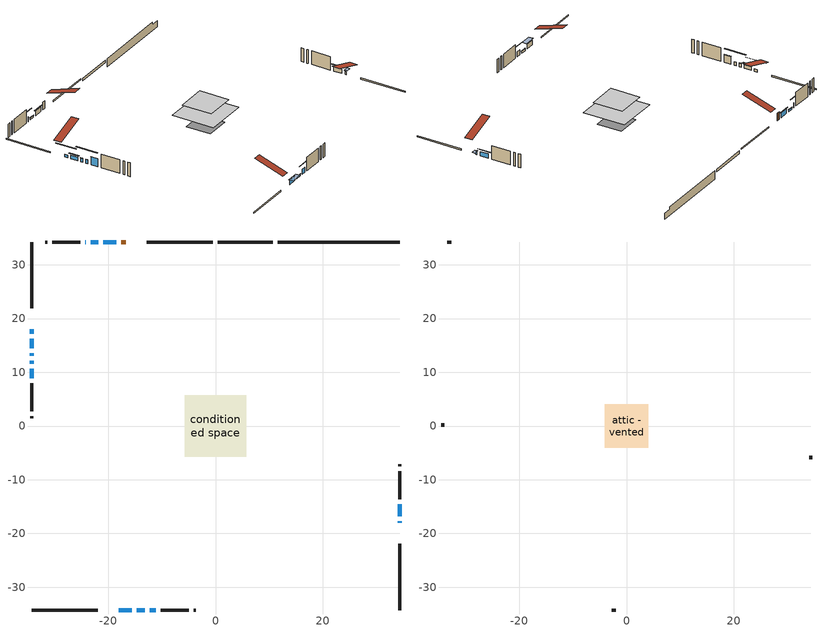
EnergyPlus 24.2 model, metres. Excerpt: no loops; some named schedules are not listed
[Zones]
conditioned space
 floor adiabatic (Floor2 construction): -1.77,-1.77 -1.77,1.77 1.77,1.77 1.77,-1.77 z0.46
 floor adiabatic (AdiabaticFloorConstruction): -5.69,-5.69 -5.69,5.69 5.69,5.69 5.69,-5.69 z1.68
 floor foundation (Slab1 construction): -3.33,-3.33 -3.33,3.33 3.33,3.33 3.33,-3.33 z-1.83
 floor foundation (Slab2 construction): -1.77,-1.77 -1.77,1.77 1.77,1.77 1.77,-1.77 z-0.3
 wall outside (RimJoist1 construction): -0.53,34.25 -12.83,34.25 / -34.25,-34.25 -21.95,-34.25 / -34.25,34.25 -34.25,21.95 / 34.25,-34.25 34.25,-21.95 z0.46:0.76
 wall outside (AdiabaticWallConstruction 1): -16.75,34.25 -17.51,34.25 z0.46:2.49
 wall outside (AdiabaticWallConstruction): 34.25,-18.03 34.25,-17.72 z0.46:1.32; -34.25,18.03 -34.25,17.21 z0.46:1.12; -18.44,34.25 -20.88,34.25 / -18.03,-34.25 -15.59,-34.25 z0.46:1.68; -34.25,16.29 -34.25,14.45 / -34.25,13.53 -34.25,13.07 z0.46:1.43; -21.81,34.25 -23.23,34.25 z0.46:0.92; -14.66,-34.25 -13.14,-34.25 z0.46:0.97; 34.25,-16.79 34.25,-14.55 z0.46:1.58; -24.16,34.25 -24.27,34.25 / -12.21,-34.25 -11.09,-34.25 z0.46:1.78; -34.25,12.14 -34.25,11.63 z0.46:1.48; -34.25,10.7 -34.25,8.87 z0.46:2.57
 wall outside (Wall1 construction): -25.19,34.25 -30.4,34.25 / -10.16,-34.25 -4.95,-34.25 / -34.25,7.94 -34.25,2.73 / 34.25,-13.63 34.25,-8.42 z0.46:4.12
 wall outside (Wall2 construction): -31.33,34.25 -31.69,34.25 / -4.02,-34.25 -3.67,-34.25 / -34.25,1.81 -34.25,1.45 / 34.25,-7.49 34.25,-7.13 z0.46:4.12
 wall foundation (FoundationWall1 construction): 11.54,34.25,-1.83 11.54,34.25,0.46 31.98,34.25,0.46 31.98,34.25,-0.17 34.25,34.25,-0.17 34.25,34.25,-1.83
 wall foundation (FoundationWall2 construction): 10.61,34.25 0.4,34.25 z-0.3:0.46
 window (WindowConstruction 10): 34.25,-18.03 34.25,-17.72 z0.46:1.32
 window (WindowConstruction 5): -34.25,18.03 -34.25,17.21 z0.46:1.12
 window (WindowConstruction 6): -18.44,34.25 -20.88,34.25 z0.46:1.68
 window (WindowConstruction 7): -18.03,-34.25 -15.59,-34.25 z0.46:1.68
 window (WindowConstruction 8): -34.25,16.28 -34.25,14.46 z0.46:1.43
 window (WindowConstruction 9): -34.25,13.53 -34.25,13.07 z0.46:1.43
 window (WindowConstruction 11): -21.81,34.25 -23.23,34.25 z0.46:0.92
 window (WindowConstruction 12): -14.66,-34.25 -13.14,-34.25 z0.46:0.97
 window (WindowConstruction): 34.25,-16.79 34.25,-14.56 z0.46:1.58
 window (WindowConstruction 1): -24.16,34.25 -24.26,34.25 z0.46:1.78
 window (WindowConstruction 2): -12.21,-34.25 -11.09,-34.25 z0.46:1.78
 window (WindowConstruction 3): -34.25,12.14 -34.25,11.63 z0.46:1.47
 window (WindowConstruction 4): -34.25,10.7 -34.25,8.87 z0.46:2.57
 door (Door): -16.75,34.25 -17.51,34.25 z0.46:2.49
 ceiling adiabatic (AdiabaticFloorConstruction): 5.69,-5.69 5.69,5.69 -5.69,5.69 -5.69,-5.69 z1.68
attic - vented
 floor to conditioned space (Floor1 construction Reversed): -4.02,-4.02 -4.02,4.02 4.02,4.02 4.02,-4.02 z4.12
 wall outside (Wall3 construction): -32.62,34.25 -33.32,34.25 / -2.74,-34.25 -2.04,-34.25 / -34.25,0.52 -34.25,-0.18 / 34.25,-6.2 34.25,-5.5 z0.46:4.12
 roof outside (Roof1 construction): -15.82,34.25,4.12 -15.82,26.42,6.73 -13.76,26.42,6.73 -13.76,34.25,4.12; -18.96,-34.25,4.12 -18.96,-26.42,6.73 -21.02,-26.42,6.73 -21.02,-34.25,4.12; -34.25,18.96,4.12 -26.42,18.96,6.73 -26.42,21.02,6.73 -34.25,21.02,4.12; 34.25,-18.96,4.12 26.42,-18.96,6.73 26.42,-21.02,6.73 34.25,-21.02,4.12
shading: 34.25,-17.48 34.25,-18.27 35.47,-18.27 35.47,-17.48 z1.56; -34.25,14.77 -34.25,20.47 -34.4,20.47 -34.4,14.77 z3.56; -21.18,34.25 -18.14,34.25 -18.14,34.37 -21.18,34.37 z1.98; -15.29,-34.25 -18.33,-34.25 -18.33,-35.47 -15.29,-35.47 z1.98; -34.25,14 -34.25,16.74 -34.4,16.74 -34.4,14 z1.89; -34.25,12.98 -34.25,13.62 -34.4,13.62 -34.4,12.98 z1.52; -23.29,34.25 -21.75,34.25 -21.75,34.37 -23.29,34.37 z0.98; -13.08,-34.25 -14.72,-34.25 -14.72,-34.34 -13.08,-34.34 z1.03; 34.25,-13.95 34.25,-17.4 34.43,-17.4 34.43,-13.95 z2.19; -25.79,34.25 -22.64,34.25 -22.64,34.37 -25.79,34.37 z3.3; -9.57,-34.25 -13.73,-34.25 -13.73,-34.37 -9.57,-34.37 z3.3; -34.25,8.89 -34.25,14.88 -34.4,14.88 -34.4,8.89 z4.22; -34.25,8.81 -34.25,10.76 -34.37,10.76 -34.37,8.81 z2.63
[Building]
Building 1: Terrain=Suburbs
[Site:Location]
Sault Ste Marie AP_ON: Latitude {deg}=46.49; Longitude {deg}=-84.51; Time Zone {hr}=-5; Elevation {m}=192; Keep Site Location Information=Yes
[Site:GroundTemperature:Shallow]
0.840846, -1.16074, -1.32103, -0.371179, 3.44196, 7.23733, 10.5277, 12.6121, 12.7892, 11.0939, 7.8874, 4.20846
[Site:WaterMainsTemperature]
Calculation Method=Schedule; Temperature Schedule=mains temperature schedule
[Material] Roughness=Rough; Thermal Absorptance=0.9
Name | Thickness {m} | Conductivity {W/m-K} | Density {kg/m3} | Specific Heat {J/kg-K} | Solar Absorptance | Visible Absorptance
asphalt or fiberglass shingles | 0.00635 | 0.162714 | 1121.4 | 1465.45 | 0.95 | 0.95
ceiling loosefill ins | 0.0846667 | 0.0480833 | 16.02 | 1046.75 | 0.7 | 0.7
ceiling stud and cavity | 0.1397 | 0.135851 | 65.682 | 1177.47 | 0.7 | 0.7
concrete 4.0 in. | 0.1016 | 1.803125 | 2242.8 | 837.4 | 0.7 | 0.7
concrete 8.0 in. | 0.2032 | 1.803125 | 2242.8 | 837.4 | 0.7 | 0.7
door material | 0.04445 | 0.053851 | 512.64 | 1214.23 | 0.7 | 0.7
exterior vertical ins | 0.00166251 | 0.029427 | 32.04 | 1214.23 | 0.7 | 0.7
exterior vertical ins 1 | 0.000518347 | 0.029427 | 32.04 | 1214.23 | 0.7 | 0.7
floor covering | 0.0127 | 9.015625 | 54.468 | 1339.84 | 0.6 | 0.6
floor covering 1 | 0.0127 | 0.0433444 | 54.468 | 1339.84 | 0.6 | 0.6
floor rigid ins; wall rigid ins 1 | 0.512978 | 0.029427 | 32.04 | 1214.23 | 0.7 | 0.7
floor stud and cavity | 0.0889 | 0.294904 | 50.32683 | 1063.81 | 0.7 | 0.7
floor stud and cavity 1 | 0.1397 | 1.75129 | 37.0049 | 1207.88 | 0.7 | 0.7
furniture material conditioned space 1 | 0.1524 | 0.115458 | 640.8 | 1214.23 | 0.6 | 0.6
gypsum board | 0.0127 | 0.160291 | 801 | 837.4 | 0.6 | 0.6
gypsum board 1 | 0.0127 | 0.160291 | 801 | 837.4 | 0.7 | 0.7
osb sheathing 0.5 in. | 0.0127 | 0.115458 | 512.64 | 1214.23 | 0.7 | 0.7
osb sheathing 0.75 in. | 0.01905 | 0.115458 | 512.64 | 1214.23 | 0.7 | 0.7
osb sheathing 2.0 in. | 0.0508 | 0.115458 | 512.64 | 1214.23 | 0.7 | 0.7
rim joist rigid ins; wall rigid ins | 0.051816 | 0.029427 | 32.04 | 1214.23 | 0.7 | 0.7
rim joist stud and cavity | 0.0508 | 0.0947206 | 125.044 | 1163.47 | 0.6 | 0.6
wall stud and cavity | 0.1397 | 0.283359 | 139.0536 | 1170.24 | 0.7 | 0.7
wall stud and cavity 1 | 0.1397 | 0.118593 | 139.0536 | 1170.24 | 0.7 | 0.7
wall stud and cavity 2 | 0.0889 | 6.1454 | 50.32683 | 1063.81 | 0.6 | 0.6
wall stud and cavity 3 | 0.0889 | 0.380278 | 52.3479 | 1209.89 | 0.7 | 0.7
wall stud and cavity 4 | 0.0889 | 0.391764 | 83.0341 | 1211.67 | 0.7 | 0.7
wood siding | 0.0254 | 0.102417 | 544.68 | 1172.36 | 0.25 | 0.25
wood siding 1 | 0.00254 | 0.102417 | 544.68 | 1172.36 | 0.25 | 0.25
wood siding 2; wood siding 3; wood siding 4 | 0.0254 | 0.102417 | 544.68 | 1172.36 | 0.7 | 0.7
[WindowMaterial:SimpleGlazingSystem]
Name | U-Factor {W/m2-K} | Solar Heat Gain Coefficient
WindowMaterial | 2.174674 | 0.61
WindowMaterial 1 | 2.90032 | 0.04
WindowMaterial 10 | 2.70216 | 0.36
WindowMaterial 11 | 4.69457 | 0.52
WindowMaterial 2 | 2.43529 | 0.49
WindowMaterial 3 | 2.34899 | 0.56
WindowMaterial 4 | 2.28937 | 0.56
WindowMaterial 5 | 2.58974 | 0.43
WindowMaterial 6 | 2.36602 | 0.53
WindowMaterial 7 | 2.239971 | 0.57
WindowMaterial 8 | 2.63062 | 0.4
WindowMaterial 9 | 2.81515 | 0.48
[Construction]
AdiabaticFloorConstruction: floor stud and cavity 1, floor rigid ins, osb sheathing 0.75 in., floor covering 1
AdiabaticWallConstruction: wood siding 3, wall rigid ins 1, wall stud and cavity 3, gypsum board
AdiabaticWallConstruction 1: wood siding 4, wall rigid ins 1, wall stud and cavity 3, gypsum board
Door: door material
Floor1 construction Reversed: gypsum board, ceiling stud and cavity, ceiling loosefill ins
Floor2 construction: floor stud and cavity, floor covering
FoundationWall1 construction: concrete 8.0 in.
FoundationWall2 construction: concrete 8.0 in., gypsum board 1
furniture construction conditioned space 1: furniture material conditioned space 1
PartitionWallConstruction: gypsum board, wall stud and cavity 4, gypsum board
RimJoist1 construction: wood siding 2, rim joist rigid ins, osb sheathing 2.0 in., rim joist stud and cavity
Roof1 construction: asphalt or fiberglass shingles
Slab1 construction; Slab2 construction: concrete 4.0 in.
Wall1 construction: wood siding, wall rigid ins, osb sheathing 0.5 in., wall stud and cavity, gypsum board
Wall2 construction: wood siding, osb sheathing 0.5 in., wall stud and cavity 1, gypsum board
Wall3 construction: wood siding 1, wall stud and cavity 2
WindowConstruction: WindowMaterial
WindowConstruction 1: WindowMaterial 1
WindowConstruction 10: WindowMaterial 9
WindowConstruction 11: WindowMaterial 10
WindowConstruction 12: WindowMaterial 11
WindowConstruction 2: WindowMaterial 2
WindowConstruction 3: WindowMaterial 3
WindowConstruction 4: WindowMaterial 4
WindowConstruction 5: WindowMaterial 5
WindowConstruction 6; WindowConstruction 7: WindowMaterial 6
WindowConstruction 8: WindowMaterial 7
WindowConstruction 9: WindowMaterial 8
[Zone] Multiplier=1; Part of Total Floor Area=Yes
Name | Volume {m3}
attic - vented | 27.4351
conditioned space | 446.1
[Space]
Name | Zone | Volume {m3}
attic - vented 1 | attic - vented | 27.4351
conditioned space 1 | conditioned space | 446.1
[ZoneInfiltration:EffectiveLeakageArea]
infil attic - vented 1: Zone or Space=attic - vented 1; Schedule=Always On Discrete; Effective Air Leakage Area {cm2}=2545.97; Stack Coefficient=0.000435957; Wind Coefficient=1.41072e-05
[ZoneMixing]
whole house fan mix: Zone or Space=attic - vented; Schedule=Always On Continuous; Design Flow Rate Calculation Method=Flow/Zone; Design Flow Rate {m3/s}=0; Source Zone or Space=conditioned space
[SurfaceProperty:ExposedFoundationPerimeter] Exposed Perimeter Calculation Method=TotalExposedPerimeter
Name | Total Exposed Perimeter {m}
Slab1 | 22.708
Slab2 | 10.211
[InternalMass] Zone or ZoneList=conditioned space; Space or SpaceList=conditioned space 1
Name | Construction | Surface Area {m2}
furniture mass conditioned space 1 | furniture construction conditioned space 1 | 79.5255
partition wall mass | PartitionWallConstruction | 186.287
[Lights]
interior lighting: Zone or ZoneList or Space or SpaceList=conditioned space 1; Schedule=interior lighting schedule; Design Level Calculation Method=LightingLevel; Lighting Level {W}=343.2; Return Air Fraction=0; Fraction Radiant=0.6; Fraction Visible=0.2; Fraction Replaceable=1
[People]
occupants: Zone or ZoneList or Space or SpaceList=conditioned space 1; Number of People Schedule=occupants schedule; Number of People Calculation Method=People; Number of People=3; Fraction Radiant=0.314171; Sensible Heat Fraction=0.56303; Activity Level Schedule=occupants activity schedule; Carbon Dioxide Generation Rate {m3/s-W}=0; Enable ASHRAE 55 Comfort Warnings=No; Mean Radiant Temperature Calculation Type=EnclosureAveraged
[ElectricEquipment] Zone or ZoneList or Space or SpaceList=conditioned space 1; Design Level Calculation Method=EquipmentLevel
Name | Schedule | Design Level {W} | Fraction Latent | Fraction Radiant | Fraction Lost
clothes dryer | clothes dryer schedule | 140.772 | 0.015 | 0.081 | 0.85
clothes washer | clothes washer schedule | 32.1985 | 0.03 | 0.162 | 0.7
cooking range | cooking range schedule | 215.147 | 0.08 | 0.432 | 0.2
dishwasher | dishwasher schedule | 66.8632 | 0.3 | 0.18 | 0.4
fridge | fridge schedule | 72.9452 | 0 | 0.6 | 0
mech vent bath fan 0 | mech vent bath fan 0 schedule | 50.2 | 0 | 0 | 1
mech vent house fan | mech vent house fan schedule | 0 | 0 | 0 | 1
mech vent house fan cfis | mech vent house fan cfis schedule | 0 | 0 | 0 | 0
misc plug loads | misc plug loads schedule | 494.7 | 0.045 | 0.513 | 0.1
whole house fan | Always On Discrete | 0 | 0 | 0 | 1
[OtherEquipment] Zone or ZoneList or Space or SpaceList=conditioned space 1; Design Level Calculation Method=EquipmentLevel
Name | Fuel Type | Schedule | Design Level {W} | Fraction Latent | Fraction Radiant | Fraction Lost
clothes dryer 1 | Electricity | clothes dryer schedule | 0 | 0.015 | 0.081 | 0.85
cooking range 1 | Electricity | cooking range schedule | 0 | 0.08 | 0.432 | 0.2
general water use latent | None | general water use schedule | 62.594 | 1 | 0 | 0
general water use sensible | None | general water use schedule | -61.6891 | 0 | 0.6 | 0
mech vent house fan latent load | None | Always On Discrete | 0 | 1 | 0 | 0
mech vent house fan sensible load | None | Always On Discrete | 0 | 0 | 0 | 0
water heater energy adjustment1 | NaturalGas | Always On Discrete | 0.01 | 0 | 0 | 1
[ZoneInfiltration:DesignFlowRate] Zone or ZoneList or Space or SpaceList=conditioned space 1; Schedule=Always On Discrete; Design Flow Rate Calculation Method=Flow/Zone; Design Flow Rate {m3/s}=0
infil flow; natural vent flow; whole house fan flow
[Foundation:Kiva] Initial Indoor Air Temperature {C}=21.1111; Wall Depth Below Slab {m}=0.2032; Custom Block Z Position 1 {m}=0
Name | Wall Height Above Grade {m} | Custom Block Material Name 1 | Custom Block Depth 1 {m} | Custom Block X Position 1 {m}
Foundation Kiva 1 | 0.460004 | exterior vertical ins | 2.28999 | 0.2032
Foundation Kiva 2 | 0.459974 | exterior vertical ins 1 | 0.759988 | 0.2159
[Foundation:Kiva:Settings]
Soil Conductivity {W/m-K}=0.849921; Soil Density {kg/m3}=1842.3; Soil Specific Heat {J/kg-K}=418.7; Ground Solar Absorptivity=0.9; Ground Thermal Absorptivity=0.9; Ground Surface Roughness {m}=0.03; Far-Field Width {m}=40; Deep-Ground Boundary Condition=ZeroFlux; Deep-Ground Depth {m}=40; Minimum Cell Dimension {m}=0.2; Maximum Cell Growth Coefficient=3; Simulation Timestep=Timestep
[Exterior:Lights]
exterior lighting: Schedule=exterior lighting schedule; Design Level {W}=75.6
[Schedule:Constant]
Name | Hourly Value
Always On Continuous; mech vent house fan schedule; mech vent house fan cfis schedule; Always On Discrete | 1
occupants activity schedule | 117.228
fridge schedule | 0
[Schedule:Week:Daily]
interior lighting schedule Week Rule - Jan1-Jan27: interior lighting schedule day, interior lighting schedule day, interior lighting schedule day, interior lighting schedule day, interior lighting schedule day, interior lighting schedule day, interior lighting schedule day, interior lighting schedule default day, interior lighting schedule default day, interior lighting schedule default day, interior lighting schedule default day, interior lighting schedule default day
interior lighting schedule Week Rule - Jan28-Feb3: interior lighting schedule day, interior lighting schedule day, interior lighting schedule day, interior lighting schedule day, interior lighting schedule day 1, interior lighting schedule day 1, interior lighting schedule day 1, interior lighting schedule default day, interior lighting schedule default day, interior lighting schedule default day, interior lighting schedule default day, interior lighting schedule default day
interior lighting schedule Week Rule - Feb4-Feb24: interior lighting schedule day 1, interior lighting schedule day 1, interior lighting schedule day 1, interior lighting schedule day 1, interior lighting schedule day 1, interior lighting schedule day 1, interior lighting schedule day 1, interior lighting schedule default day, interior lighting schedule default day, interior lighting schedule default day, interior lighting schedule default day, interior lighting schedule default day
interior lighting schedule Week Rule - Feb25-Mar3: interior lighting schedule day 1, interior lighting schedule day 1, interior lighting schedule day 1, interior lighting schedule day 1, interior lighting schedule day 2, interior lighting schedule day 2, interior lighting schedule day 2, interior lighting schedule default day, interior lighting schedule default day, interior lighting schedule default day, interior lighting schedule default day, interior lighting schedule default day
interior lighting schedule Week Rule - Mar4-Mar31: interior lighting schedule day 2, interior lighting schedule day 2, interior lighting schedule day 2, interior lighting schedule day 2, interior lighting schedule day 2, interior lighting schedule day 2, interior lighting schedule day 2, interior lighting schedule default day, interior lighting schedule default day, interior lighting schedule default day, interior lighting schedule default day, interior lighting schedule default day
interior lighting schedule Week Rule - Apr1-Apr28: interior lighting schedule day 3, interior lighting schedule day 3, interior lighting schedule day 3, interior lighting schedule day 3, interior lighting schedule day 3, interior lighting schedule day 3, interior lighting schedule day 3, interior lighting schedule default day, interior lighting schedule default day, interior lighting schedule default day, interior lighting schedule default day, interior lighting schedule default day
interior lighting schedule Week Rule - Apr29-May5: interior lighting schedule day 3, interior lighting schedule day 3, interior lighting schedule day 4, interior lighting schedule day 4, interior lighting schedule day 4, interior lighting schedule day 4, interior lighting schedule day 4, interior lighting schedule default day, interior lighting schedule default day, interior lighting schedule default day, interior lighting schedule default day, interior lighting schedule default day
interior lighting schedule Week Rule - May6-May26: interior lighting schedule day 4, interior lighting schedule day 4, interior lighting schedule day 4, interior lighting schedule day 4, interior lighting schedule day 4, interior lighting schedule day 4, interior lighting schedule day 4, interior lighting schedule default day, interior lighting schedule default day, interior lighting schedule default day, interior lighting schedule default day, interior lighting schedule default day
interior lighting schedule Week Rule - May27-Jun2: interior lighting schedule day 4, interior lighting schedule day 4, interior lighting schedule day 4, interior lighting schedule day 4, interior lighting schedule day 4, interior lighting schedule day 5, interior lighting schedule day 5, interior lighting schedule default day, interior lighting schedule default day, interior lighting schedule default day, interior lighting schedule default day, interior lighting schedule default day
interior lighting schedule Week Rule - Jun3-Jun30: interior lighting schedule day 5, interior lighting schedule day 5, interior lighting schedule day 5, interior lighting schedule day 5, interior lighting schedule day 5, interior lighting schedule day 5, interior lighting schedule day 5, interior lighting schedule default day, interior lighting schedule default day, interior lighting schedule default day, interior lighting schedule default day, interior lighting schedule default day
interior lighting schedule Week Rule - Jul1-Jul28: interior lighting schedule day 6, interior lighting schedule day 6, interior lighting schedule day 6, interior lighting schedule day 6, interior lighting schedule day 6, interior lighting schedule day 6, interior lighting schedule day 6, interior lighting schedule default day, interior lighting schedule default day, interior lighting schedule default day, interior lighting schedule default day, interior lighting schedule default day
interior lighting schedule Week Rule - Jul29-Aug4: interior lighting schedule day 6, interior lighting schedule day 6, interior lighting schedule day 6, interior lighting schedule day 7, interior lighting schedule day 7, interior lighting schedule day 7, interior lighting schedule day 7, interior lighting schedule default day, interior lighting schedule default day, interior lighting schedule default day, interior lighting schedule default day, interior lighting schedule default day
interior lighting schedule Week Rule - Aug5-Aug25: interior lighting schedule day 7, interior lighting schedule day 7, interior lighting schedule day 7, interior lighting schedule day 7, interior lighting schedule day 7, interior lighting schedule day 7, interior lighting schedule day 7, interior lighting schedule default day, interior lighting schedule default day, interior lighting schedule default day, interior lighting schedule default day, interior lighting schedule default day
interior lighting schedule Week Rule - Aug26-Sep1: interior lighting schedule day 7, interior lighting schedule day 7, interior lighting schedule day 7, interior lighting schedule day 7, interior lighting schedule day 7, interior lighting schedule day 7, interior lighting schedule day 8, interior lighting schedule default day, interior lighting schedule default day, interior lighting schedule default day, interior lighting schedule default day, interior lighting schedule default day
interior lighting schedule Week Rule - Sep2-Sep29: interior lighting schedule day 8, interior lighting schedule day 8, interior lighting schedule day 8, interior lighting schedule day 8, interior lighting schedule day 8, interior lighting schedule day 8, interior lighting schedule day 8, interior lighting schedule default day, interior lighting schedule default day, interior lighting schedule default day, interior lighting schedule default day, interior lighting schedule default day
interior lighting schedule Week Rule - Sep30-Oct6: interior lighting schedule day 8, interior lighting schedule day 9, interior lighting schedule day 9, interior lighting schedule day 9, interior lighting schedule day 9, interior lighting schedule day 9, interior lighting schedule day 9, interior lighting schedule default day, interior lighting schedule default day, interior lighting schedule default day, interior lighting schedule default day, interior lighting schedule default day
interior lighting schedule Week Rule - Oct7-Oct27: interior lighting schedule day 9, interior lighting schedule day 9, interior lighting schedule day 9, interior lighting schedule day 9, interior lighting schedule day 9, interior lighting schedule day 9, interior lighting schedule day 9, interior lighting schedule default day, interior lighting schedule default day, interior lighting schedule default day, interior lighting schedule default day, interior lighting schedule default day
interior lighting schedule Week Rule - Oct28-Nov3: interior lighting schedule day 9, interior lighting schedule day 9, interior lighting schedule day 9, interior lighting schedule day 9, interior lighting schedule day 10, interior lighting schedule day 10, interior lighting schedule day 10, interior lighting schedule default day, interior lighting schedule default day, interior lighting schedule default day, interior lighting schedule default day, interior lighting schedule default day
interior lighting schedule Week Rule - Nov4-Nov24: interior lighting schedule day 10, interior lighting schedule day 10, interior lighting schedule day 10, interior lighting schedule day 10, interior lighting schedule day 10, interior lighting schedule day 10, interior lighting schedule day 10, interior lighting schedule default day, interior lighting schedule default day, interior lighting schedule default day, interior lighting schedule default day, interior lighting schedule default day
interior lighting schedule Week Rule - Nov25-Dec1: interior lighting schedule day 10, interior lighting schedule day 10, interior lighting schedule day 10, interior lighting schedule day 10, interior lighting schedule day 10, interior lighting schedule day 10, interior lighting schedule day 11, interior lighting schedule default day, interior lighting schedule default day, interior lighting schedule default day, interior lighting schedule default day, interior lighting schedule default day
interior lighting schedule Week Rule - Dec2-Dec31: interior lighting schedule day 11, interior lighting schedule day 11, interior lighting schedule day 11, interior lighting schedule day 11, interior lighting schedule day 11, interior lighting schedule day 11, interior lighting schedule day 11, interior lighting schedule default day, interior lighting schedule default day, interior lighting schedule default day, interior lighting schedule default day, interior lighting schedule default day
occupants schedule Week Rule - Jan1-Dec31: occupants schedule day, occupants schedule day, occupants schedule day, occupants schedule day, occupants schedule day, occupants schedule day, occupants schedule day, occupants schedule default day, occupants schedule default day, occupants schedule default day, occupants schedule default day, occupants schedule default day
clothes dryer schedule Week Rule - Jan1-Dec31: clothes dryer schedule day, clothes dryer schedule day, clothes dryer schedule day, clothes dryer schedule day, clothes dryer schedule day, clothes dryer schedule day, clothes dryer schedule day, clothes dryer schedule default day, clothes dryer schedule default day, clothes dryer schedule default day, clothes dryer schedule default day, clothes dryer schedule default day
clothes washer schedule Week Rule - Jan1-Dec31: clothes washer schedule day, clothes washer schedule day, clothes washer schedule day, clothes washer schedule day, clothes washer schedule day, clothes washer schedule day, clothes washer schedule day, clothes washer schedule default day, clothes washer schedule default day, clothes washer schedule default day, clothes washer schedule default day, clothes washer schedule default day
cooking range schedule Week Rule - Jan1-Dec31: cooking range schedule day, cooking range schedule day, cooking range schedule day, cooking range schedule day, cooking range schedule day, cooking range schedule day, cooking range schedule day, cooking range schedule default day, cooking range schedule default day, cooking range schedule default day, cooking range schedule default day, cooking range schedule default day
dishwasher schedule Week Rule - Jan1-Dec31: dishwasher schedule day, dishwasher schedule day, dishwasher schedule day, dishwasher schedule day, dishwasher schedule day, dishwasher schedule day, dishwasher schedule day, dishwasher schedule default day, dishwasher schedule default day, dishwasher schedule default day, dishwasher schedule default day, dishwasher schedule default day
mech vent bath fan 0 schedule Week Rule - Jan1-Dec31: mech vent bath fan 0 schedule day, mech vent bath fan 0 schedule day, mech vent bath fan 0 schedule day, mech vent bath fan 0 schedule day, mech vent bath fan 0 schedule day, mech vent bath fan 0 schedule day, mech vent bath fan 0 schedule day, mech vent bath fan 0 schedule default day, mech vent bath fan 0 schedule default day, mech vent bath fan 0 schedule default day, mech vent bath fan 0 schedule default day, mech vent bath fan 0 schedule default day
misc plug loads schedule Week Rule - Jan1-Dec31: misc plug loads schedule day, misc plug loads schedule day, misc plug loads schedule day, misc plug loads schedule day, misc plug loads schedule day, misc plug loads schedule day, misc plug loads schedule day, misc plug loads schedule default day, misc plug loads schedule default day, misc plug loads schedule default day, misc plug loads schedule default day, misc plug loads schedule default day
general water use schedule Week Rule - Jan1-Dec31: general water use schedule day, general water use schedule day, general water use schedule day, general water use schedule day, general water use schedule day, general water use schedule day, general water use schedule day, general water use schedule default day, general water use schedule default day, general water use schedule default day, general water use schedule default day, general water use schedule default day
exterior lighting schedule Week Rule - Jan1-Jan27: exterior lighting schedule day, exterior lighting schedule day, exterior lighting schedule day, exterior lighting schedule day, exterior lighting schedule day, exterior lighting schedule day, exterior lighting schedule day, exterior lighting schedule default day, exterior lighting schedule default day, exterior lighting schedule default day, exterior lighting schedule default day, exterior lighting schedule default day
exterior lighting schedule Week Rule - Jan28-Feb3: exterior lighting schedule day, exterior lighting schedule day, exterior lighting schedule day, exterior lighting schedule day, exterior lighting schedule day 1, exterior lighting schedule day 1, exterior lighting schedule day 1, exterior lighting schedule default day, exterior lighting schedule default day, exterior lighting schedule default day, exterior lighting schedule default day, exterior lighting schedule default day
exterior lighting schedule Week Rule - Feb4-Feb24: exterior lighting schedule day 1, exterior lighting schedule day 1, exterior lighting schedule day 1, exterior lighting schedule day 1, exterior lighting schedule day 1, exterior lighting schedule day 1, exterior lighting schedule day 1, exterior lighting schedule default day, exterior lighting schedule default day, exterior lighting schedule default day, exterior lighting schedule default day, exterior lighting schedule default day
exterior lighting schedule Week Rule - Feb25-Mar3: exterior lighting schedule day 1, exterior lighting schedule day 1, exterior lighting schedule day 1, exterior lighting schedule day 1, exterior lighting schedule day 2, exterior lighting schedule day 2, exterior lighting schedule day 2, exterior lighting schedule default day, exterior lighting schedule default day, exterior lighting schedule default day, exterior lighting schedule default day, exterior lighting schedule default day
exterior lighting schedule Week Rule - Mar4-Mar31: exterior lighting schedule day 2, exterior lighting schedule day 2, exterior lighting schedule day 2, exterior lighting schedule day 2, exterior lighting schedule day 2, exterior lighting schedule day 2, exterior lighting schedule day 2, exterior lighting schedule default day, exterior lighting schedule default day, exterior lighting schedule default day, exterior lighting schedule default day, exterior lighting schedule default day
exterior lighting schedule Week Rule - Apr1-Apr28: exterior lighting schedule day 3, exterior lighting schedule day 3, exterior lighting schedule day 3, exterior lighting schedule day 3, exterior lighting schedule day 3, exterior lighting schedule day 3, exterior lighting schedule day 3, exterior lighting schedule default day, exterior lighting schedule default day, exterior lighting schedule default day, exterior lighting schedule default day, exterior lighting schedule default day
exterior lighting schedule Week Rule - Apr29-May5: exterior lighting schedule day 3, exterior lighting schedule day 3, exterior lighting schedule day 4, exterior lighting schedule day 4, exterior lighting schedule day 4, exterior lighting schedule day 4, exterior lighting schedule day 4, exterior lighting schedule default day, exterior lighting schedule default day, exterior lighting schedule default day, exterior lighting schedule default day, exterior lighting schedule default day
exterior lighting schedule Week Rule - May6-May26: exterior lighting schedule day 4, exterior lighting schedule day 4, exterior lighting schedule day 4, exterior lighting schedule day 4, exterior lighting schedule day 4, exterior lighting schedule day 4, exterior lighting schedule day 4, exterior lighting schedule default day, exterior lighting schedule default day, exterior lighting schedule default day, exterior lighting schedule default day, exterior lighting schedule default day
exterior lighting schedule Week Rule - May27-Jun2: exterior lighting schedule day 4, exterior lighting schedule day 4, exterior lighting schedule day 4, exterior lighting schedule day 4, exterior lighting schedule day 4, exterior lighting schedule day 5, exterior lighting schedule day 5, exterior lighting schedule default day, exterior lighting schedule default day, exterior lighting schedule default day, exterior lighting schedule default day, exterior lighting schedule default day
exterior lighting schedule Week Rule - Jun3-Jun30: exterior lighting schedule day 5, exterior lighting schedule day 5, exterior lighting schedule day 5, exterior lighting schedule day 5, exterior lighting schedule day 5, exterior lighting schedule day 5, exterior lighting schedule day 5, exterior lighting schedule default day, exterior lighting schedule default day, exterior lighting schedule default day, exterior lighting schedule default day, exterior lighting schedule default day
exterior lighting schedule Week Rule - Jul1-Jul28: exterior lighting schedule day 6, exterior lighting schedule day 6, exterior lighting schedule day 6, exterior lighting schedule day 6, exterior lighting schedule day 6, exterior lighting schedule day 6, exterior lighting schedule day 6, exterior lighting schedule default day, exterior lighting schedule default day, exterior lighting schedule default day, exterior lighting schedule default day, exterior lighting schedule default day
exterior lighting schedule Week Rule - Jul29-Aug4: exterior lighting schedule day 6, exterior lighting schedule day 6, exterior lighting schedule day 6, exterior lighting schedule day 7, exterior lighting schedule day 7, exterior lighting schedule day 7, exterior lighting schedule day 7, exterior lighting schedule default day, exterior lighting schedule default day, exterior lighting schedule default day, exterior lighting schedule default day, exterior lighting schedule default day
exterior lighting schedule Week Rule - Aug5-Aug25: exterior lighting schedule day 7, exterior lighting schedule day 7, exterior lighting schedule day 7, exterior lighting schedule day 7, exterior lighting schedule day 7, exterior lighting schedule day 7, exterior lighting schedule day 7, exterior lighting schedule default day, exterior lighting schedule default day, exterior lighting schedule default day, exterior lighting schedule default day, exterior lighting schedule default day
exterior lighting schedule Week Rule - Aug26-Sep1: exterior lighting schedule day 7, exterior lighting schedule day 7, exterior lighting schedule day 7, exterior lighting schedule day 7, exterior lighting schedule day 7, exterior lighting schedule day 7, exterior lighting schedule day 8, exterior lighting schedule default day, exterior lighting schedule default day, exterior lighting schedule default day, exterior lighting schedule default day, exterior lighting schedule default day
exterior lighting schedule Week Rule - Sep2-Sep29: exterior lighting schedule day 8, exterior lighting schedule day 8, exterior lighting schedule day 8, exterior lighting schedule day 8, exterior lighting schedule day 8, exterior lighting schedule day 8, exterior lighting schedule day 8, exterior lighting schedule default day, exterior lighting schedule default day, exterior lighting schedule default day, exterior lighting schedule default day, exterior lighting schedule default day
[Schedule:Year]
interior lighting schedule: interior lighting schedule Week Rule - Jan1-Jan27, 1, 1, 1, 27, interior lighting schedule Week Rule - Jan28-Feb3, 1, 28, 2, 3, interior lighting schedule Week Rule - Feb4-Feb24, 2, 4, 2, 24, interior lighting schedule Week Rule - Feb25-Mar3, 2, 25, 3, 3, interior lighting schedule Week Rule - Mar4-Mar31, 3, 4, 3, 31, interior lighting schedule Week Rule - Apr1-Apr28, 4, 1, 4, 28, interior lighting schedule Week Rule - Apr29-May5, 4, 29, 5, 5, interior lighting schedule Week Rule - May6-May26, 5, 6, 5, 26, interior lighting schedule Week Rule - May27-Jun2, 5, 27, 6, 2, interior lighting schedule Week Rule - Jun3-Jun30, 6, 3, 6, 30, interior lighting schedule Week Rule - Jul1-Jul28, 7, 1, 7, 28, interior lighting schedule Week Rule - Jul29-Aug4, 7, 29, 8, 4, interior lighting schedule Week Rule - Aug5-Aug25, 8, 5, 8, 25, interior lighting schedule Week Rule - Aug26-Sep1, 8, 26, 9, 1, interior lighting schedule Week Rule - Sep2-Sep29, 9, 2, 9, 29, interior lighting schedule Week Rule - Sep30-Oct6, 9, 30, 10, 6, interior lighting schedule Week Rule - Oct7-Oct27, 10, 7, 10, 27, interior lighting schedule Week Rule - Oct28-Nov3, 10, 28, 11, 3, interior lighting schedule Week Rule - Nov4-Nov24, 11, 4, 11, 24, interior lighting schedule Week Rule - Nov25-Dec1, 11, 25, 12, 1, interior lighting schedule Week Rule - Dec2-Dec31, 12, 2, 12, 31
occupants schedule: occupants schedule Week Rule - Jan1-Dec31, 1, 1, 12, 31
clothes dryer schedule: clothes dryer schedule Week Rule - Jan1-Dec31, 1, 1, 12, 31
clothes washer schedule: clothes washer schedule Week Rule - Jan1-Dec31, 1, 1, 12, 31
cooking range schedule: cooking range schedule Week Rule - Jan1-Dec31, 1, 1, 12, 31
dishwasher schedule: dishwasher schedule Week Rule - Jan1-Dec31, 1, 1, 12, 31
mech vent bath fan 0 schedule: mech vent bath fan 0 schedule Week Rule - Jan1-Dec31, 1, 1, 12, 31
misc plug loads schedule: misc plug loads schedule Week Rule - Jan1-Dec31, 1, 1, 12, 31
general water use schedule: general water use schedule Week Rule - Jan1-Dec31, 1, 1, 12, 31
exterior lighting schedule: exterior lighting schedule Week Rule - Jan1-Jan27, 1, 1, 1, 27, exterior lighting schedule Week Rule - Jan28-Feb3, 1, 28, 2, 3, exterior lighting schedule Week Rule - Feb4-Feb24, 2, 4, 2, 24, exterior lighting schedule Week Rule - Feb25-Mar3, 2, 25, 3, 3, exterior lighting schedule Week Rule - Mar4-Mar31, 3, 4, 3, 31, exterior lighting schedule Week Rule - Apr1-Apr28, 4, 1, 4, 28, exterior lighting schedule Week Rule - Apr29-May5, 4, 29, 5, 5, exterior lighting schedule Week Rule - May6-May26, 5, 6, 5, 26, exterior lighting schedule Week Rule - May27-Jun2, 5, 27, 6, 2, exterior lighting schedule Week Rule - Jun3-Jun30, 6, 3, 6, 30, exterior lighting schedule Week Rule - Jul1-Jul28, 7, 1, 7, 28, exterior lighting schedule Week Rule - Jul29-Aug4, 7, 29, 8, 4, exterior lighting schedule Week Rule - Aug5-Aug25, 8, 5, 8, 25, exterior lighting schedule Week Rule - Aug26-Sep1, 8, 26, 9, 1, exterior lighting schedule Week Rule - Sep2-Sep29, 9, 2, 9, 29, exterior lighting schedule Week Rule - Sep30-Oct6, 9, 30, 10, 6, exterior lighting schedule Week Rule - Oct7-Oct27, 10, 7, 10, 27, exterior lighting schedule Week Rule - Oct28-Nov3, 10, 28, 11, 3, exterior lighting schedule Week Rule - Nov4-Nov24, 11, 4, 11, 24, exterior lighting schedule Week Rule - Nov25-Dec1, 11, 25, 12, 1, exterior lighting schedule Week Rule - Dec2-Dec31, 12, 2, 12, 31
[Schedule:Compact]
mains temperature schedule: Through: 01/01, For: AllDays, Until: 24:00, 5.72222, Through: 01/02, For: AllDays, Until: 24:00, 5.65667, Through: 01/03, For: AllDays, Until: 24:00, 5.59222, Through: 01/04, For: AllDays, Until: 24:00, 5.52889, Through: 01/05, For: AllDays, Until: 24:00, 5.46667, Through: 01/06, For: AllDays, Until: 24:00, 5.405, Through: 01/07, For: AllDays, Until: 24:00, 5.345, Through: 01/08, For: AllDays, Until: 24:00, 5.28556, Through: 01/09, For: AllDays, Until: 24:00, 5.22722, Through: 01/10, For: AllDays, Until: 24:00, 5.17, Through: 01/11, For: AllDays, Until: 24:00, 5.11389, Through: 01/12, For: AllDays, Until: 24:00, 5.05889, Through: 01/13, For: AllDays, Until: 24:00, 5.00556, Through: 01/14, For: AllDays, Until: 24:00, 4.95278, Through: 01/15, For: AllDays, Until: 24:00, 4.90111, Through: 01/16, For: AllDays, Until: 24:00, 4.85111, Through: 01/17, For: AllDays, Until: 24:00, 4.80167, Through: 01/18, For: AllDays, Until: 24:00, 4.75389, Through: 01/19, For: AllDays, Until: 24:00, 4.70722, Through: 01/20, For: AllDays, Until: 24:00, 4.66167, Through: 01/21, For: AllDays, Until: 24:00, 4.61778, Through: 01/22, For: AllDays, Until: 24:00, 4.575, Through: 01/23, For: AllDays, Until: 24:00, 4.53333, Through: 01/24, For: AllDays, Until: 24:00, 4.49278, Through: 01/25, For: AllDays, Until: 24:00, 4.45389, Through: 01/26, For: AllDays, Until: 24:00, 4.41611, Through: 01/27, For: AllDays, Until: 24:00, 4.38, Through: 01/28, For: AllDays, Until: 24:00, 4.345, Through: 01/29, For: AllDays, Until: 24:00, 4.31111, Through: 01/30, For: AllDays, Until: 24:00, 4.27889, Through: 01/31, For: AllDays, Until: 24:00, 4.24833, Through: 02/01, For: AllDays, Until: 24:00, 4.21833, Through: 02/02, For: AllDays, Until: 24:00, 4.19056, Through: 02/03, For: AllDays, Until: 24:00, 4.16333, Through: 02/04, For: AllDays, Until: 24:00, 4.13833, Through: 02/05, For: AllDays, Until: 24:00, 4.11444, Through: 02/06, For: AllDays, Until: 24:00, 4.09167, Through: 02/07, For: AllDays, Until: 24:00, 4.07056, Through: 02/08, For: AllDays, Until: 24:00, 4.05111, Through: 02/09, For: AllDays, Until: 24:00, 4.03278, Through: 02/10, For: AllDays, Until: 24:00, 4.01611, Through: 02/11, For: AllDays, Until: 24:00, 4.00056, Through: 02/12, For: AllDays, Until: 24:00, 3.98667, Through: 02/13, For: AllDays, Until: 24:00, 3.97444, Through: 02/14, For: AllDays, Until: 24:00, 3.96333, Through: 02/15, For: AllDays, Until: 24:00, 3.95389, Through: 02/16, For: AllDays, Until: 24:00, 3.94556, Through: 02/17, For: AllDays, Until: 24:00, 3.93889, Through: 02/18, For: AllDays, Until: 24:00, 3.93389, Through: 02/19, For: AllDays, Until: 24:00, 3.93056, Through: 02/20, For: AllDays, Until: 24:00, 3.92833, Through: 02/21, For: AllDays, Until: 24:00, 3.92722, Through: 02/22, For: AllDays, Until: 24:00, 3.92833, Through: 02/23, For: AllDays, Until: 24:00, 3.93056, Through: 02/24, For: AllDays, Until: 24:00, 3.93444, Through: 02/25, For: AllDays, Until: 24:00, 3.93944, Through: 02/26, For: AllDays, Until: 24:00, 3.94611, Through: 02/27, For: AllDays, Until: 24:00, 3.95444, Through: 02/28, For: AllDays, Until: 24:00, 3.96389, Through: 03/01, For: AllDays, Until: 24:00, 3.975, Through: 03/02, For: AllDays, Until: 24:00, 3.98722, Through: 03/03, For: AllDays, Until: 24:00, 4.00111, Through: 03/04, For: AllDays, Until: 24:00, 4.01667, Through: 03/05, For: AllDays, Until: 24:00, 4.03389, Through: 03/06, For: AllDays, Until: 24:00, 4.05167, Through: 03/07, For: AllDays, Until: 24:00, 4.07167, Through: 03/08, For: AllDays, Until: 24:00, 4.09278, Through: 03/09, For: AllDays, Until: 24:00, 4.11556, Through: 03/10, For: AllDays, Until: 24:00, 4.13944, Through: 03/11, For: AllDays, Until: 24:00, 4.165, Through: 03/12, For: AllDays, Until: 24:00, 4.19167, Through: 03/13, For: AllDays, Until: 24:00, 4.22, Through: 03/14, For: AllDays, Until: 24:00, 4.24944, Through: 03/15, For: AllDays, Until: 24:00, 4.28056, Through: 03/16, For: AllDays, Until: 24:00, 4.31278, Through: 03/17, For: AllDays, Until: 24:00, 4.34667, Through: 03/18, For: AllDays, Until: 24:00, 4.38167, Through: 03/19, For: AllDays, Until: 24:00, 4.41833, Through: 03/20, For: AllDays, Until: 24:00, 4.45611, Through: 03/21, For: AllDays, Until: 24:00, 4.495, Through: 03/22, For: AllDays, Until: 24:00, 4.53556, Through: 03/23, For: AllDays, Until: 24:00, 4.57722, Through: 03/24, For: AllDays, Until: 24:00, 4.62, Through: 03/25, For: AllDays, Until: 24:00, 4.66444, Through: 03/26, For: AllDays, Until: 24:00, 4.70944, Through: 03/27, For: AllDays, Until: 24:00, 4.75611, Through: 03/28, For: AllDays, Until: 24:00, 4.80444, Through: 03/29, For: AllDays, Until: 24:00, 4.85333, Through: 03/30, For: AllDays, Until: 24:00, 4.90389, Through: 03/31, For: AllDays, Until: 24:00, 4.95556, Through: 04/01, For: AllDays, Until: 24:00, 5.00778, Through: 04/02, For: AllDays, Until: 24:00, 5.06167, Through: 04/03, For: AllDays, Until: 24:00, 5.11667, Through: 04/04, For: AllDays, Until: 24:00, 5.17278, Through: 04/05, For: AllDays, Until: 24:00, 5.23, Through: 04/06, For: AllDays, Until: 24:00, 5.28833, Through: 04/07, For: AllDays, Until: 24:00, 5.34778, Through: 04/08, For: AllDays, Until: 24:00, 5.40833, Through: 04/09, For: AllDays, Until: 24:00, 5.47, Through: 04/10, For: AllDays, Until: 24:00, 5.53222, Through: 04/11, For: AllDays, Until: 24:00, 5.59556, Through: 04/12, For: AllDays, Until: 24:00, 5.66, Through: 04/13, For: AllDays, Until: 24:00, 5.72556, Through: 04/14, For: AllDays, Until: 24:00, 5.79222, Through: 04/15, For: AllDays, Until: 24:00, 5.85944, Through: 04/16, For: AllDays, Until: 24:00, 5.92722, Through: 04/17, For: AllDays, Until: 24:00, 5.99667, Through: 04/18, For: AllDays, Until: 24:00, 6.06667, Through: 04/19, For: AllDays, Until: 24:00, 6.13722, Through: 04/20, For: AllDays, Until: 24:00, 6.20889, Through: 04/21, For: AllDays, Until: 24:00, 6.28111, Through: 04/22, For: AllDays, Until: 24:00, 6.35444, Through: 04/23, For: AllDays, Until: 24:00, 6.42833, Through: 04/24, For: AllDays, Until: 24:00, 6.50278, Through: 04/25, For: AllDays, Until: 24:00, 6.57833, Through: 04/26, For: AllDays, Until: 24:00, 6.65444, Through: 04/27, For: AllDays, Until: 24:00, 6.73111, Through: 04/28, For: AllDays, Until: 24:00, 6.80833, Through: 04/29, For: AllDays, Until: 24:00, 6.88611, Through: 04/30, For: AllDays, Until: 24:00, 6.965, Through: 05/01, For: AllDays, Until: 24:00, 7.04389, Through: 05/02, For: AllDays, Until: 24:00, 7.12389, Through: 05/03, For: AllDays, Until: 24:00, 7.20389, Through: 05/04, For: AllDays, Until: 24:00, 7.28444, Through: 05/05, For: AllDays, Until: 24:00, 7.36611, Through: 05/06, For: AllDays, Until: 24:00, 7.44778, Through: 05/07, For: AllDays, Until: 24:00, 7.52944, Through: 05/08, For: AllDays, Until: 24:00, 7.61222, Through: 05/09, For: AllDays, Until: 24:00, 7.695, Through: 05/10, For: AllDays, Until: 24:00, 7.77833, Through: 05/11, For: AllDays, Until: 24:00, 7.86167, Through: 05/12, For: AllDays, Until: 24:00, 7.94556, Through: 05/13, For: AllDays, Until: 24:00, 8.03, Through: 05/14, For: AllDays, Until: 24:00, 8.11444, Through: 05/15, For: AllDays, Until: 24:00, 8.19889, Through: 05/16, For: AllDays, Until: 24:00, 8.28389, Through: 05/17, For: AllDays, Until: 24:00, 8.36889, Through: 05/18, For: AllDays, Until: 24:00, 8.45389, Through: 05/19, For: AllDays, Until: 24:00, 8.53944, Through: 05/20, For: AllDays, Until: 24:00, 8.625, Through: 05/21, For: AllDays, Until: 24:00, 8.71056, Through: 05/22, For: AllDays, Until: 24:00, 8.79611, Through: 05/23, For: AllDays, Until: 24:00, 8.88167, Through: 05/24, For: AllDays, Until: 24:00, 8.96722, Through: 05/25, For: AllDays, Until: 24:00, 9.05278, Through: 05/26, For: AllDays, Until: 24:00, 9.13833, Through: 05/27, For: AllDays, Until: 24:00, 9.22389, Through: 05/28, For: AllDays, Until: 24:00, 9.30944, Through: 05/29, For: AllDays, Until: 24:00, 9.39444, Through: 05/30, For: AllDays, Until: 24:00, 9.48, Through: 05/31, For: AllDays, Until: 24:00, 9.56444, Through: 06/01, For: AllDays, Until: 24:00, 9.64944, Through: 06/02, For: AllDays, Until: 24:00, 9.73389, Through: 06/03, For: AllDays, Until: 24:00, 9.81833, Through: 06/04, For: AllDays, Until: 24:00, 9.90222, Through: 06/05, For: AllDays, Until: 24:00, 9.98611, Through: 06/06, For: AllDays, Until: 24:00, 10.0694, Through: 06/07, For: AllDays, Until: 24:00, 10.1528, Through: 06/08, For: AllDays, Until: 24:00, 10.235, Through: 06/09, For: AllDays, Until: 24:00, 10.3178, Through: 06/10, For: AllDays, Until: 24:00, 10.3994, Through: 06/11, For: AllDays, Until: 24:00, 10.4811, Through: 06/12, For: AllDays, Until: 24:00, 10.5617, Through: 06/13, For: AllDays, Until: 24:00, 10.6422, Through: 06/14, For: AllDays, Until: 24:00, 10.7222, Through: 06/15, For: AllDays, Until: 24:00, 10.8017, Through: 06/16, For: AllDays, Until: 24:00, 10.8806, Through: 06/17, For: AllDays, Until: 24:00, 10.9589, Through: 06/18, For: AllDays, Until: 24:00, 11.0367, Through: 06/19, For: AllDays, Until: 24:00, 11.1133, Through: 06/20, For: AllDays, Until: 24:00, 11.19, Through: 06/21, For: AllDays, Until: 24:00, 11.2656, Through: 06/22, For: AllDays, Until: 24:00, 11.3406, Through: 06/23, For: AllDays, Until: 24:00, 11.415, Through: 06/24, For: AllDays, Until: 24:00, 11.4883, Through: 06/25, For: AllDays, Until: 24:00, 11.5611, Through: 06/26, For: AllDays, Until: 24:00, 11.6333, Through: 06/27, For: AllDays, Until: 24:00, 11.7044, Through: 06/28, For: AllDays, Until: 24:00, 11.775, Through: 06/29, For: AllDays, Until: 24:00, 11.8444, Through: 06/30, For: AllDays, Until: 24:00, 11.9128, Through: 07/01, For: AllDays, Until: 24:00, 11.9806, Through: 07/02, For: AllDays, Until: 24:00, 12.0472, Through: 07/03, For: AllDays, Until: 24:00, 12.1133, Through: 07/04, For: AllDays, Until: 24:00, 12.1783, Through: 07/05, For: AllDays, Until: 24:00, 12.2422, Through: 07/06, For: AllDays, Until: 24:00, 12.3056, Through: 07/07, For: AllDays, Until: 24:00, 12.3672, Through: 07/08, For: AllDays, Until: 24:00, 12.4283, Through: 07/09, For: AllDays, Until: 24:00, 12.4883, Through: 07/10, For: AllDays, Until: 24:00, 12.5472, Through: 07/11, For: AllDays, Until: 24:00, 12.605, Through: 07/12, For: AllDays, Until: 24:00, 12.6617, Through: 07/13, For: AllDays, Until: 24:00, 12.7172, Through: 07/14, For: AllDays, Until: 24:00, 12.7717, Through: 07/15, For: AllDays, Until: 24:00, 12.8244, Through: 07/16, For: AllDays, Until: 24:00, 12.8767, Through: 07/17, For: AllDays, Until: 24:00, 12.9278, Through: 07/18, For: AllDays, Until: 24:00, 12.9778, Through: 07/19, For: AllDays, Until: 24:00, 13.0261, Through: 07/20, For: AllDays, Until: 24:00, 13.0733, Through: 07/21, For: AllDays, Until: 24:00, 13.1194, Through: 07/22, For: AllDays, Until: 24:00, 13.1644, Through: 07/23, For: AllDays, Until: 24:00, 13.2078, Through: 07/24, For: AllDays, Until: 24:00, 13.25, Through: 07/25, For: AllDays, Until: 24:00, 13.2911, Through: 07/26, For: AllDays, Until: 24:00, 13.3311, Through: 07/27, For: AllDays, Until: 24:00, 13.3694, Through: 07/28, For: AllDays, Until: 24:00, 13.4067, Through: 07/29, For: AllDays, Until: 24:00, 13.4422, Through: 07/30, For: AllDays, Until: 24:00, 13.4767, Through: 07/31, For: AllDays, Until: 24:00, 13.5094, Through: 08/01, For: AllDays, Until: 24:00, 13.5411, Through: 08/02, For: AllDays, Until: 24:00, 13.5717, Through: 08/03, For: AllDays, Until: 24:00, 13.6006, Through: 08/04, For: AllDays, Until: 24:00, 13.6283, Through: 08/05, For: AllDays, Until: 24:00, 13.6544, Through: 08/06, For: AllDays, Until: 24:00, 13.6789, Through: 08/07, For: AllDays, Until: 24:00, 13.7022, Through: 08/08, For: AllDays, Until: 24:00, 13.7244, Through: 08/09, For: AllDays, Until: 24:00, 13.745, Through: 08/10, For: AllDays, Until: 24:00, 13.7639, Through: 08/11, For: AllDays, Until: 24:00, 13.7811, Through: 08/12, For: AllDays, Until: 24:00, 13.7978, Through: 08/13, For: AllDays, Until: 24:00, 13.8122, Through: 08/14, For: AllDays, Until: 24:00, 13.8256, Through: 08/15, For: AllDays, Until: 24:00, 13.8372, Through: 08/16, For: AllDays, Until: 24:00, 13.8478, Through: 08/17, For: AllDays, Until: 24:00, 13.8567, Through: 08/18, For: AllDays, Until: 24:00, 13.8639, Through: 08/19, For: AllDays, Until: 24:00, 13.87, Through: 08/20, For: AllDays, Until: 24:00, 13.8744, Through: 08/21, For: AllDays, Until: 24:00, 13.8772, Through: 08/22, For: AllDays, Until: 24:00, 13.8789, Through: 08/23, For: AllDays, Until: 24:00, 13.8789, Through: 08/24, For: AllDays, Until: 24:00, 13.8772, Through: 08/25, For: AllDays, Until: 24:00, 13.8744, Through: 08/26, For: AllDays, Until: 24:00, 13.87, Through: 08/27, For: AllDays, Until: 24:00, 13.8644, Through: 08/28, For: AllDays, Until: 24:00, 13.8572, Through: 08/29, For: AllDays, Until: 24:00, 13.8483, Through: 08/30, For: AllDays, Until: 24:00, 13.8378, Through: 08/31, For: AllDays, Until: 24:00, 13.8261, Through: 09/01, For: AllDays, Until: 24:00, 13.8133, Through: 09/02, For: AllDays, Until: 24:00, 13.7983, Through: 09/03, For: AllDays, Until: 24:00, 13.7822, Through: 09/04, For: AllDays, Until: 24:00, 13.765, Through: 09/05, For: AllDays, Until: 24:00, 13.7461, Through: 09/06, For: AllDays, Until: 24:00, 13.7256, Through: 09/07, For: AllDays, Until: 24:00, 13.7039, Through: 09/08, For: AllDays, Until: 24:00, 13.6806, Through: 09/09, For: AllDays, Until: 24:00, 13.6556, Through: 09/10, For: AllDays, Until: 24:00, 13.63, Through: 09/11, For: AllDays, Until: 24:00, 13.6022, Through: 09/12, For: AllDays, Until: 24:00, 13.5733, Through: 09/13, For: AllDays, Until: 24:00, 13.5433, Through: 09/14, For: AllDays, Until: 24:00, 13.5117, Through: 09/15, For: AllDays, Until: 24:00, 13.4789, Through: 09/16, For: AllDays, Until: 24:00, 13.4444, Through: 09/17, For: AllDays, Until: 24:00, 13.4089, Through: 09/18, For: AllDays, Until: 24:00, 13.3717, Through: 09/19, For: AllDays, Until: 24:00, 13.3333, Through: 09/20, For: AllDays, Until: 24:00, 13.2939, Through: 09/21, For: AllDays, Until: 24:00, 13.2528, Through: 09/22, For: AllDays, Until: 24:00, 13.2106, Through: 09/23, For: AllDays, Until: 24:00, 13.1672, Through: 09/24, For: AllDays, Until: 24:00, 13.1222, Through: 09/25, For: AllDays, Until: 24:00, 13.0761, Through: 09/26, For: AllDays, Until: 24:00, 13.0289, Through: 09/27, For: AllDays, Until: 24:00, 12.9806, Through: 09/28, For: AllDays, Until: 24:00, 12.9306, Through: 09/29, For: AllDays, Until: 24:00, 12.88, Through: 09/30, For: AllDays, Until: 24:00, 12.8278, Through: 10/01, For: AllDays, Until: 24:00, 12.7744, Through: 10/02, For: AllDays, Until: 24:00, 12.7206, Through: 10/03, For: AllDays, Until: 24:00, 12.665, Through: 10/04, For: AllDays, Until: 24:00, 12.6083, Through: 10/05, For: AllDays, Until: 24:00, 12.5506, Through: 10/06, For: AllDays, Until: 24:00, 12.4917, Through: 10/07, For: AllDays, Until: 24:00, 12.4317, Through: 10/08, For: AllDays, Until: 24:00, 12.3711, Through: 10/09, For: AllDays, Until: 24:00, 12.3089, Through: 10/10, For: AllDays, Until: 24:00, 12.2461, Through: 10/11, For: AllDays, Until: 24:00, 12.1822, Through: 10/12, For: AllDays, Until: 24:00, 12.1172, Through: 10/13, For: AllDays, Until: 24:00, 12.0517, Through: 10/14, For: AllDays, Until: 24:00, 11.9844, Through: 10/15, For: AllDays, Until: 24:00, 11.9172, Through: 10/16, For: AllDays, Until: 24:00, 11.8483, Through: 10/17, For: AllDays, Until: 24:00, 11.7789, Through: 10/18, For: AllDays, Until: 24:00, 11.7089, Through: 10/19, For: AllDays, Until: 24:00, 11.6378, Through: 10/20, For: AllDays, Until: 24:00, 11.5656, Through: 10/21, For: AllDays, Until: 24:00, 11.4928, Through: 10/22, For: AllDays, Until: 24:00, 11.4194, Through: 10/23, For: AllDays, Until: 24:00, 11.345, Through: 10/24, For: AllDays, Until: 24:00, 11.27, Through: 10/25, For: AllDays, Until: 24:00, 11.1944, Through: 10/26, For: AllDays, Until: 24:00, 11.1183, Through: 10/27, For: AllDays, Until: 24:00, 11.0411, Through: 10/28, For: AllDays, Until: 24:00, 10.9633, Through: 10/29, For: AllDays, Until: 24:00, 10.8856, Through: 10/30, For: AllDays, Until: 24:00, 10.8067, Through: 10/31, For: AllDays, Until: 24:00, 10.7272, Through: 11/01, For: AllDays, Until: 24:00, 10.6472, Through: 11/02, For: AllDays, Until: 24:00, 10.5667, Through: 11/03, For: AllDays, Until: 24:00, 10.4856, Through: 11/04, For: AllDays, Until: 24:00, 10.4044, Through: 11/05, For: AllDays, Until: 24:00, 10.3222, Through: 11/06, For: AllDays, Until: 24:00, 10.24, Through: 11/07, For: AllDays, Until: 24:00, 10.1578, Through: 11/08, For: AllDays, Until: 24:00, 10.0744, Through: 11/09, For: AllDays, Until: 24:00, 9.99111, Through: 11/10, For: AllDays, Until: 24:00, 9.90722, Through: 11/11, For: AllDays, Until: 24:00, 9.82333, Through: 11/12, For: AllDays, Until: 24:00, 9.73889, Through: 11/13, For: AllDays, Until: 24:00, 9.65444, Through: 11/14, For: AllDays, Until: 24:00, 9.57, Through: 11/15, For: AllDays, Until: 24:00, 9.485, Through: 11/16, For: AllDays, Until: 24:00, 9.39944, Through: 11/17, For: AllDays, Until: 24:00, 9.31444, Through: 11/18, For: AllDays, Until: 24:00, 9.22889, Through: 11/19, For: AllDays, Until: 24:00, 9.14333, Through: 11/20, For: AllDays, Until: 24:00, 9.05778, Through: 11/21, For: AllDays, Until: 24:00, 8.97222, Through: 11/22, For: AllDays, Until: 24:00, 8.88667, Through: 11/23, For: AllDays, Until: 24:00, 8.80111, Through: 11/24, For: AllDays, Until: 24:00, 8.71556, Through: 11/25, For: AllDays, Until: 24:00, 8.63, Through: 11/26, For: AllDays, Until: 24:00, 8.54444, Through: 11/27, For: AllDays, Until: 24:00, 8.45944, Through: 11/28, For: AllDays, Until: 24:00, 8.37389, Through: 11/29, For: AllDays, Until: 24:00, 8.28889, Through: 11/30, For: AllDays, Until: 24:00, 8.20389, Through: 12/01, For: AllDays, Until: 24:00, 8.11944, Through: 12/02, For: AllDays, Until: 24:00, 8.035, Through: 12/03, For: AllDays, Until: 24:00, 7.95056, Through: 12/04, For: AllDays, Until: 24:00, 7.86667, Through: 12/05, For: AllDays, Until: 24:00, 7.78333, Through: 12/06, For: AllDays, Until: 24:00, 7.7, Through: 12/07, For: AllDays, Until: 24:00, 7.61722, Through: 12/08, For: AllDays, Until: 24:00, 7.53444, Through: 12/09, For: AllDays, Until: 24:00, 7.45222, Through: 12/10, For: AllDays, Until: 24:00, 7.37056, Through: 12/11, For: AllDays, Until: 24:00, 7.28944, Through: 12/12, For: AllDays, Until: 24:00, 7.20889, Through: 12/13, For: AllDays, Until: 24:00, 7.12833, Through: 12/14, For: AllDays, Until: 24:00, 7.04889, Through: 12/15, For: AllDays, Until: 24:00, 6.96944, Through: 12/16, For: AllDays, Until: 24:00, 6.89111, Through: 12/17, For: AllDays, Until: 24:00, 6.81278, Through: 12/18, For: AllDays, Until: 24:00, 6.73556, Through: 12/19, For: AllDays, Until: 24:00, 6.65889, Through: 12/20, For: AllDays, Until: 24:00, 6.58278, Through: 12/21, For: AllDays, Until: 24:00, 6.50722, Through: 12/22, For: AllDays, Until: 24:00, 6.43278, Through: 12/23, For: AllDays, Until: 24:00, 6.35889, Through: 12/24, For: AllDays, Until: 24:00, 6.28556, Through: 12/25, For: AllDays, Until: 24:00, 6.21333, Through: 12/26, For: AllDays, Until: 24:00, 6.14167, Through: 12/27, For: AllDays, Until: 24:00, 6.07056, Through: 12/28, For: AllDays, Until: 24:00, 6.00056, Through: 12/29, For: AllDays, Until: 24:00, 5.93167, Through: 12/30, For: AllDays, Until: 24:00, 5.86333, Through: 12/31, For: AllDays, Until: 24:00, 5.79611
